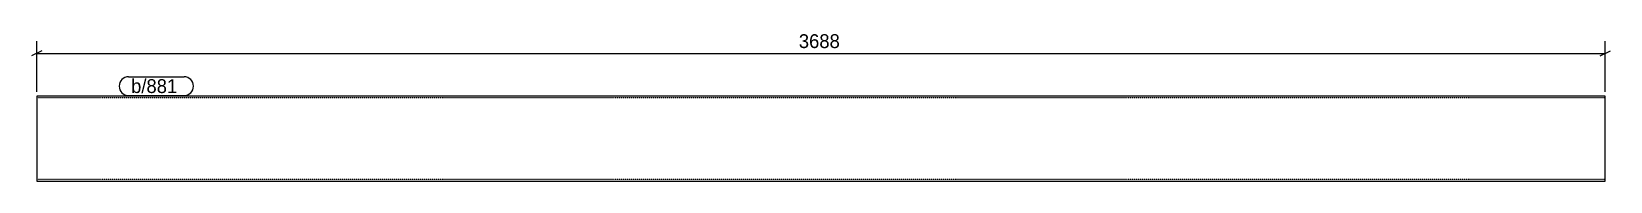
# Model space of a CAD drawing. Header units: millimetres. Extents: x 32 to 3744, y 32 to 383.
import ezdxf

# ---------------------------------------------------------------- set-up
doc = ezdxf.new("R2010")
doc.units = ezdxf.units.MM
doc.linetypes.add('DXK_LINE_DOT4', pattern=[0.9408, 0.4704, -0.4704])
doc.styles.add('Comic Sans MS', font='COMIC.TTF', dxfattribs={"height": 0.2})

msp = doc.modelspace()

# ---------------------------------------------------------------- linework, layer by layer
at = {"color": 8, "linetype": 'Continuous'}
for p, q in [((56, 338), (32, 326)), ((44, 242), (44, 360.4)), ((3720, 326), (3744, 338)), ((3732, 242), (3732, 360.4)), ((44, 332), (3732, 332))]:
    msp.add_line(p, q, dxfattribs=at)
at = {"color": 7, "linetype": 'Continuous'}
for p, q in [((44, 232), (44, 32)), ((3732, 232), (44, 232)), ((3732, 32), (3732, 232)), ((44, 32), (3732, 32))]:
    msp.add_line(p, q, dxfattribs=at)
at = {"color": 7, "linetype": 'DXK_LINE_DOT4'}
for p, q in [((3732, 228), (44, 228)), ((3732, 36), (44, 36))]:
    msp.add_line(p, q, dxfattribs=at)

# ---------------------------------------------------------------- next in the draw order: wipeouts: each hides what was drawn before it
at = {"color": 0}
for points in [[(1946.5, 338), (1946.5, 382.8), (1829.5, 382.8), (1829.5, 338)], [(384.5, 239), (384.5, 271), (266, 271), (266, 239)]]:
    msp.add_wipeout(points, dxfattribs=at)

# ---------------------------------------------------------------- next in the draw order: texts
at = {"color": 3, "style": 'Comic Sans MS'}
msp.add_text('3688', height=32.38, dxfattribs=at).set_placement((1835.9, 344.4))

# ---------------------------------------------------------------- next in the draw order: wipeouts: each hides what was drawn before it
at = {"color": 0}
msp.add_wipeout([(384.5, 239), (384.5, 271), (266, 271), (266, 239)], dxfattribs=at)

# ---------------------------------------------------------------- next in the draw order: linework, layer by layer
at = {"color": 7, "linetype": 'Continuous'}
for p, q in [((260, 277), (390.5, 277)), ((260, 233), (390.5, 233))]:
    msp.add_line(p, q, dxfattribs=at)
for centre, start, end in [((260, 255), 90, 270), ((390.5, 255), 270, 90)]:
    msp.add_arc(centre, 22, start, end, dxfattribs=at)

# ---------------------------------------------------------------- next in the draw order: texts
at = {"color": 3, "style": 'Comic Sans MS'}
msp.add_text('b/881', height=32.38, dxfattribs=at).set_placement((266, 239))

doc.saveas('drawing.dxf')
